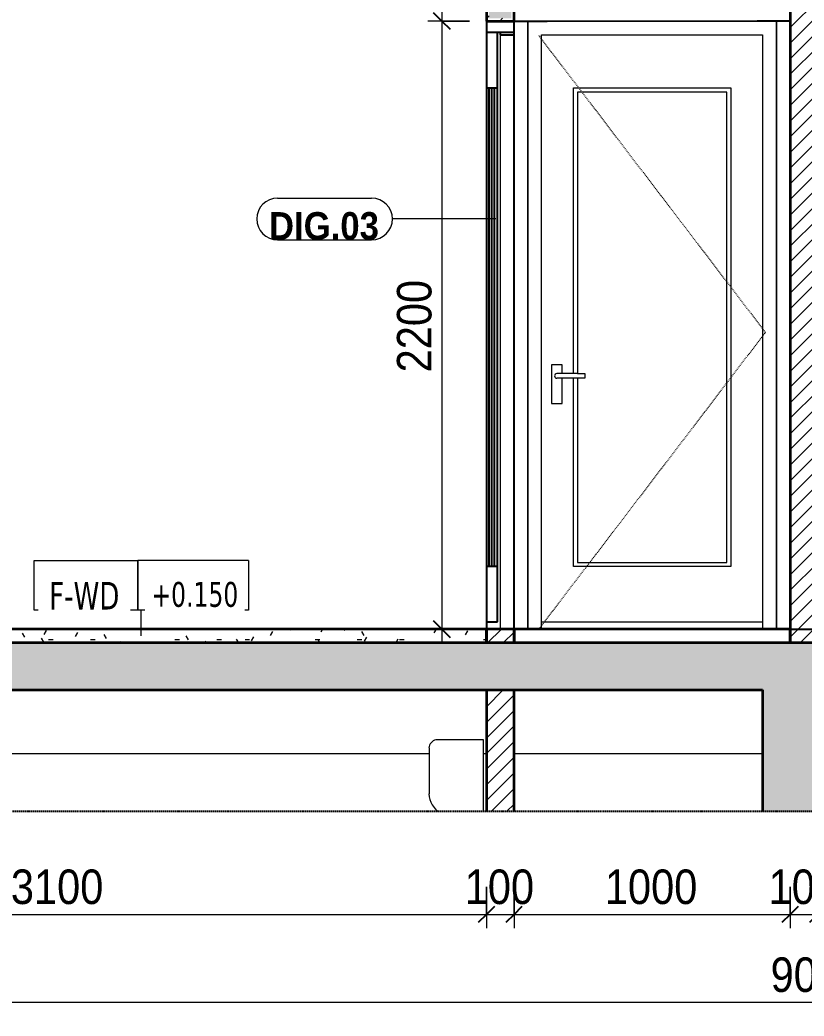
# Model space of a CAD drawing. Header units: millimetres. Extents: x 31499 to 223976, y 3719 to 80291.
# Drawn here: x 61313 to 64151, y 4200 to 7804 of the extents above; entities that cross this region are included whole.
import ezdxf

# ---------------------------------------------------------------- set-up
doc = ezdxf.new("R2010")
doc.units = ezdxf.units.MM
for name, pattern in [('Centre', [31.75, 6.35, -4.7625, 15.875, -4.7625]), ('Dash', [6, 3, -3]), ('Hidden', [7.14375, 4.7625, -2.38125]), ('IMPORT-CENTER _2_', [40.64, 25.4, -5.08, 5.08, -5.08])]:
    doc.linetypes.add(name, pattern=pattern)
for name, color, linetype, lineweight in [('0-5', 170, 'Continuous', 5), ('A-ANNO-DIMS', 211, 'Continuous', 9), ('A-ANNO-DIMS-50', 211, 'Continuous', 9), ('A-DETL-GENF', 92, 'Continuous', 18), ('A-DETL-GENF-4', 92, 'Hidden', 25), ('A-DETL-GENF-5', 9, 'Continuous', 18), ('A-DETL-GENF-HDLN-1', 7, 'Dash', 18), ('A-DETL-MEDM', 33, 'Continuous', 35), ('A-DOOR', 31, 'Continuous', 18), ('A-DOOR-1', 7, 'Continuous', 18), ('A-DOOR-3', 90, 'Continuous', 25), ('A-DOOR-IDEN', 31, 'Continuous', 9), ('A-FLOR-FNSH-1', 250, 'Continuous', 35), ('A-FLOR-IDEN', 11, 'Continuous', 9), ('A-FLOR-LEVL-2', 51, 'Centre', 9), ('A-FLOR-PATT-4', 67, 'Continuous', 18), ('A-WALL-5', 250, 'Continuous', 35), ('A-WALL-6', 7, 'Continuous', 18), ('A-WALL-PATT-1', 9, 'Continuous', 18), ('G-IMPT', 8, 'Continuous', 18), ('G-IMPT-3', 8, 'IMPORT-CENTER _2_', 18), ('M-EQPM', 50, 'Continuous', 18), ('M-EQPM-1', 50, 'Continuous', 25), ('M-EQPM-2', 7, 'Continuous', 18), ('S-BEAM-2', 7, 'Continuous', 18)]:
    doc.layers.add(name, color=color, linetype=linetype, lineweight=lineweight)
doc.styles.add('Arial_B', font='arialbd.ttf', dxfattribs={"width": 0.9, "height": 100})
doc.styles.add('Tahoma', font='tahoma.ttf', dxfattribs={"width": 0.8, "height": 100})
doc.styles.add('Tahoma_1', font='tahoma.ttf', dxfattribs={"width": 0.8, "height": 90})
doc.styles.add('UTM Avo', font='', dxfattribs={"width": 0.9, "height": 125})
doc.styles.get('UTM Avo').set_extended_font_data('UTM Avo')
doc.dimstyles.new('1_Dim_chi_tiet_2_5', dxfattribs={"dimscale": 304.8, "dimtxt": 124.912619, "dimasz": 0.19685, "dimexe": 0.164042, "dimexo": 0.0625, "dimgap": 0.016404, "dimtad": 1, "dimdec": 0, "dimrnd": 5, "dimzin": 0, "dimdsep": 46, "dimtxsty": 'UTM Avo', "dimblk1": 'OBLIQUE', "dimblk2": 'OBLIQUE', "dimsah": 1, "dimcen": 0.09, "dimdle": 0.164042, "dimazin": 0, "dimtfac": 1, "dimtdec": 4, "dimtix": 1, "dimtmove": 0, "dimatfit": 3, "dimfxl": 0.328084, "dimfxlon": 1, "dimtvp": 1, "dimtolj": 1, "dimtzin": 0, "dimarcsym": 2})
pattern_1 = [(45, (37692.334, 15875), (-28.28427, 28.28427), [])]

# ---------------------------------------------------------------- blocks, each defined once
blk = doc.blocks.new('NCV_TKTC_KET CAU_rvt-3-TKCS_CĂN HỘ LOẠI 2A - MẶT CẮT 2')
at = {"layer": 'S-BEAM-2'}
for p, q in [((33952.6, 5150), (36744.9, 5150)), ((36942.2, 5150), (36952.6, 5150)), ((37052.6, 5150), (37952.6, 5150))]:
    blk.add_line(p, q, dxfattribs=at)
blk = doc.blocks.new('DOOR_CW_01 CANH MO-PANEL KINH - DIG_02-800x2200-CỬA NHÔM KÍNH-400864-TKCS_CĂN HỘ LOẠI 2A - MẶT CẮT 2')
at = {"layer": 'A-DOOR-3'}
blk.add_line((38052.564287, 7800), (37932.564287, 7800), dxfattribs=at)
blk = doc.blocks.new('DOOR_CW_01 CANH MO-PANEL KINH - DIW_01-900x2200-CỬA GỖ VÂN LAMINATE-553393-TKCS_CĂN HỘ LOẠI 2A - MẶT CẮT 2')
at = {"layer": 'A-DOOR-1'}
for p, q in [((36952.564287, 7760), (36952.564287, 5600)), ((37002.564287, 7750), (37002.564287, 5600)), ((37052.564287, 7750), (37052.564287, 5600))]:
    blk.add_line(p, q, dxfattribs=at)
at = {"layer": 'A-DOOR-3'}
for p, q in [((36952.564287, 7800), (36952.564287, 5600)), ((36952.564287, 7800), (37172.564287, 7800)), ((36952.564287, 7800), (36952.564287, 5600)), ((37052.564287, 7800), (36952.564287, 7800)), ((36952.564287, 7800), (36952.564287, 7760)), ((37052.564287, 5600), (37052.564287, 7800)), ((37052.564287, 5600), (37052.564287, 7800)), ((37052.564287, 7750), (37052.564287, 7800)), ((36952.564287, 7760), (37052.564287, 7760)), ((36952.564287, 7760), (36992.564287, 7760)), ((36952.564287, 7760), (37002.564287, 7760)), ((36992.564287, 5626), (36992.564287, 7760)), ((37002.564287, 7760), (37002.564287, 7750)), ((37002.564287, 7750), (37052.564287, 7750)), ((36952.564287, 7558), (36992.564287, 7558)), ((36962.564287, 5826), (36962.564287, 7558)), ((36972.564287, 5826), (36972.564287, 7558)), ((36982.564287, 5826), (36982.564287, 7558)), ((36992.564287, 5826), (36952.564287, 5826)), ((36952.564287, 5626), (36992.564287, 5626))]:
    blk.add_line(p, q, dxfattribs=at)
blk = doc.blocks.new('DOOR_CW_01 CANH MO-PANEL KINH - DIG_01-900x2200-CỬA NHÔM KÍNH-901215-TKCS_CĂN HỘ LOẠI 2A - MẶT CẮT 2')
at = {"layer": 'A-DETL-GENF-HDLN-1'}
for p, q in [((37962.6, 6673.5), (37142.6, 7747)), ((37142.6, 5600), (37962.6, 6673.5))]:
    blk.add_line(p, q, dxfattribs=at)
at = {"layer": 'A-DOOR-1'}
for p, q in [((38002.6, 7800), (37102.6, 7800)), ((37102.6, 7800), (37102.6, 5600)), ((38002.6, 5600), (38002.6, 7800)), ((37152.6, 5600), (37152.6, 7750)), ((37152.6, 7750), (37952.6, 7750)), ((37952.6, 7750), (37952.6, 5600)), ((37267.6, 6524.5), (37267.6, 7558)), ((37267.6, 7558), (37837.6, 7558)), ((37822.6, 7543), (37282.6, 7543)), ((37282.6, 7543), (37282.6, 6524.5)), ((37822.6, 5841), (37822.6, 7543)), ((37837.6, 7558), (37837.6, 5826)), ((37227.3, 6556), (37187.8, 6556)), ((37187.8, 6556), (37187.8, 6416)), ((37282.6, 6524.5), (37207.6, 6524.5)), ((37227.3, 6524.5), (37227.3, 6556)), ((37282.6, 6524.5), (37308.4, 6524.5)), ((37308.4, 6524.5), (37308.4, 6507.5)), ((37282.6, 6507.5), (37207.6, 6507.5)), ((37227.3, 6416), (37227.3, 6507.5)), ((37267.6, 5826), (37267.6, 6507.5)), ((37282.6, 6507.5), (37282.6, 5841)), ((37308.4, 6507.5), (37282.6, 6507.5)), ((37187.8, 6416), (37227.3, 6416)), ((37282.6, 5841), (37822.6, 5841)), ((37837.6, 5826), (37267.6, 5826)), ((37152.6, 5626), (37952.6, 5626))]:
    blk.add_line(p, q, dxfattribs=at)
for start, end in [(90, 180), (180, 270)]:
    blk.add_arc((37207.6, 6516), 8.5, start, end, dxfattribs=at)
blk = doc.blocks.new('NCV_TKTC_TANG 2_rvt-3-TKCS_CĂN HỘ LOẠI 2A - MẶT CẮT 2')
at = {"layer": 'A-FLOR-PATT-4'}
h = blk.add_hatch(dxfattribs=at)
h.set_pattern_fill('FP_6', color=256, style=0, pattern_type=2)
h.set_pattern_definition([(0, (37692.334, 15875), (203.2, 50.8), [16.764, -135.636, 16.764, -135.636, -812.8]), (0, (37692.334, 15875), (203.2, 50.8), [-304.8, 16.764, -288.036, 16.764, -135.636, -355.6]), (0, (37692.334, 15875), (203.2, 50.8), [-762, 16.764, -84.836, 16.764, -237.236]), (120, (37768.534, 15900.4), (-145.5941, 150.57636), [16.764, -135.636, 16.764, -135.636, -812.8]), (120, (37768.534, 15900.4), (-145.5941, 150.57636), [-304.8, 16.764, -288.036, 16.764, -135.636, -355.6]), (120, (37768.534, 15900.4), (-145.5941, 150.57636), [-762, 16.764, -84.836, 16.764, -237.236]), (240, (37793.934, 16002), (-57.6059, -201.37636), [16.764, -135.636, 16.764, -135.636, -812.8]), (240, (37793.934, 16002), (-57.6059, -201.37636), [-304.8, 16.764, -288.036, 16.764, -135.636, -355.6]), (240, (37793.934, 16002), (-57.6059, -201.37636), [-762, 16.764, -84.836, 16.764, -237.236])])
h.paths.add_polyline_path([(34071.2, 5550), (36952.6, 5550), (36952.6, 5600), (33852.6, 5600), (33852.6, 5550), (33952.6, 5550)])
at = {"layer": 'A-WALL-PATT-1'}
h = blk.add_hatch(dxfattribs=at)
h.set_pattern_fill('FP_8', color=256, style=0, pattern_type=2)
h.set_pattern_definition(pattern_1)
h.paths.add_polyline_path([(37002.6, 5550), (37052.6, 5550), (37052.6, 5600), (36952.6, 5600), (36952.6, 5550)])
h.paths.add_polyline_path([(37014.5, 7800), (37052.6, 7800), (37052.6, 8780), (36952.6, 8780), (36952.6, 7800), (36962.6, 7800)])
h.paths.add_polyline_path([(37014.5, 7810), (36962.6, 7810), (36962.6, 7920), (37042.6, 7920), (37042.6, 7810)])
h = blk.add_hatch(dxfattribs=at)
h.set_pattern_fill('FP_8', color=256, style=0, pattern_type=2)
h.set_pattern_definition(pattern_1)
h.paths.add_polyline_path([(38052.6, 5550), (38152.6, 5550), (38152.6, 8350), (38052.6, 8350), (38052.6, 6096.2)])
at = {"layer": 'A-FLOR-FNSH-1'}
for p, q in [((36952.6, 5600), (33852.6, 5600)), ((36952.6, 5550), (36952.6, 5600)), ((38052.6, 5600), (37052.6, 5600)), ((37052.6, 5600), (37052.6, 5550)), ((38052.6, 5550), (38052.6, 5600))]:
    blk.add_line(p, q, dxfattribs=at)
at = {"layer": 'A-WALL-5'}
for p, q in [((36952.6, 8780), (36952.6, 7800)), ((37052.6, 7800), (37052.6, 8780)), ((38052.6, 8350), (38052.6, 5550)), ((36952.6, 7800), (37052.6, 7800)), ((36952.6, 5600), (36952.6, 5550)), ((37052.6, 5600), (36952.6, 5600)), ((37052.6, 5550), (37052.6, 5600))]:
    blk.add_line(p, q, dxfattribs=at)
at = {"layer": 'A-WALL-6'}
for p, q in [((37102.6, 5700), (37102.6, 7800)), ((37102.6, 7800), (38002.6, 7800)), ((38002.6, 7800), (38002.6, 5700)), ((37102.6, 5600), (37102.6, 5700)), ((38002.6, 5700), (38002.6, 5600))]:
    blk.add_line(p, q, dxfattribs=at)
at = {"layer": 'A-DOOR'}
for name in ['DOOR_CW_01 CANH MO-PANEL KINH - DIW_01-900x2200-CỬA GỖ VÂN LAMINATE-553393-TKCS_CĂN HỘ LOẠI 2A - MẶT CẮT 2', 'DOOR_CW_01 CANH MO-PANEL KINH - DIG_01-900x2200-CỬA NHÔM KÍNH-901215-TKCS_CĂN HỘ LOẠI 2A - MẶT CẮT 2', 'DOOR_CW_01 CANH MO-PANEL KINH - DIG_02-800x2200-CỬA NHÔM KÍNH-400864-TKCS_CĂN HỘ LOẠI 2A - MẶT CẮT 2']:
    blk.add_blockref(name, (0, 0), dxfattribs=at)
blk = doc.blocks.new('Air_Conditioner_on_wall_20381 - Air_Conditioner_on_wall_20381-V41-TKCS_CĂN HỘ LOẠI 2A - MẶT CẮT 2')
at = {"layer": 'M-EQPM-2'}
for p, q in [((36942.2, 5200), (36770, 5200)), ((36942.2, 4940), (36942.2, 5200)), ((36744.9, 5170), (36744.9, 5004.1)), ((36756.8, 4964.8), (36774.2, 4940))]:
    blk.add_line(p, q, dxfattribs=at)
for centre, radius, start, end in [((36777.9, 5167.8), 33.1, 103.7944, 176.2056), ((36824.1, 5006.8), 79.3, 181.9739, 211.9739)]:
    blk.add_arc(centre, radius, start, end, dxfattribs=at)
blk = doc.blocks.new('NCV_TKTC_TANG 1_rvt-3-TKCS_CĂN HỘ LOẠI 2A - MẶT CẮT 2')
at = {"layer": 'A-WALL-PATT-1'}
h = blk.add_hatch(dxfattribs=at)
h.set_pattern_fill('FP_8', color=256, style=0, pattern_type=2)
h.set_pattern_definition(pattern_1)
h.paths.add_polyline_path([(37052.6, 4940), (37052.6, 5380), (36952.6, 5380), (36952.6, 4940), (37014.5, 4940)])
at = {"layer": 'A-WALL-5'}
for p, q in [((36952.6, 5380), (36952.6, 4940)), ((37052.6, 4940), (37052.6, 5380))]:
    blk.add_line(p, q, dxfattribs=at)
at = {"layer": 'M-EQPM'}
blk.add_blockref('Air_Conditioner_on_wall_20381 - Air_Conditioner_on_wall_20381-V41-TKCS_CĂN HỘ LOẠI 2A - MẶT CẮT 2', (0, 0), dxfattribs=at)
blk = doc.blocks.new('TKTC_XREF_251221_MB TANG 2-7 - TKTC_XREF_260130_MB TANG 2-5_dwg_$cc-V46-TKCS_CĂN HỘ LOẠI 2A - MẶT CẮT 2')
at = {"layer": 'G-IMPT-3'}
for p, q in [((37554.2, 5600), (37433.1, 5600)), ((37494.1, 5600), (37493.3, 5600))]:
    blk.add_line(p, q, dxfattribs=at)
at = {"layer": 'M-EQPM'}
for p, q in [((37538.7, 5600), (37448.7, 5600)), ((37448.7, 5600), (37493.7, 5600)), ((37493.4, 5600), (37493.4, 5600)), ((37493.7, 5600), (37538.7, 5600))]:
    blk.add_line(p, q, dxfattribs=at)
blk = doc.blocks.new('TKTC_XREF_251221_MB TANG 2-7 - TKTC_XREF_260130_MB TANG 2-5_dwg_CUM U_DN100-V47-TKCS_CĂN HỘ LOẠI 2A - MẶT CẮT 2')
at = {"layer": 'G-IMPT'}
for p, q in [((37439.6, 5600), (37438.1, 5600)), ((37438.1, 5600), (37450.2, 5600)), ((37439.6, 5600), (37441.9, 5600)), ((37448.7, 5600), (37439.6, 5600)), ((37440.7, 5600), (37447.5, 5600)), ((37549.9, 5600), (37441, 5600)), ((37441.9, 5600), (37446.4, 5600)), ((37442.1, 5600), (37442.9, 5600)), ((37442.1, 5600), (37446.2, 5600)), ((37442.9, 5600), (37445.4, 5600)), ((37442.9, 5600), (37445.4, 5600)), ((37442.9, 5600), (37445.4, 5600)), ((37445.4, 5600), (37446.2, 5600)), ((37446.4, 5600), (37448.7, 5600)), ((37543.6, 5600), (37447.3, 5600)), ((37447.3, 5600), (37450.5, 5600)), ((37450.2, 5600), (37448.7, 5600)), ((37540.5, 5600), (37450.5, 5600)), ((37543.6, 5600), (37540.5, 5600)), ((37542.2, 5600), (37540.7, 5600)), ((37540.7, 5600), (37552.8, 5600)), ((37542.2, 5600), (37544.5, 5600)), ((37551.3, 5600), (37542.2, 5600)), ((37543.4, 5600), (37550.2, 5600)), ((37544.5, 5600), (37549, 5600)), ((37544.7, 5600), (37545.5, 5600)), ((37544.7, 5600), (37548.8, 5600)), ((37545.5, 5600), (37548, 5600)), ((37545.5, 5600), (37548, 5600)), ((37545.5, 5600), (37548, 5600)), ((37548, 5600), (37548.8, 5600)), ((37549, 5600), (37551.3, 5600)), ((37552.8, 5600), (37551.3, 5600))]:
    blk.add_line(p, q, dxfattribs=at)
blk = doc.blocks.new('TKTC_XREF_251221_MB TANG 2-7 - TKTC_XREF_260130_MB TANG 2-5_dwg_THU NUOC - THU NUOC-444531-TKCS_MB TẦNG 1-4746810-TKCS_CĂN HỘ LOẠI 2A - MẶT CẮT 2')
at = {"layer": 'G-IMPT'}
for p, q in [((36628.7, 5600), (36478.7, 5600)), ((36478.7, 5600), (36628.7, 5600)), ((36603.7, 5600), (36503.7, 5600)), ((36503.7, 5600), (36603.7, 5600)), ((36598.7, 5600), (36508.7, 5600)), ((36508.7, 5600), (36598.7, 5600)), ((36508.7, 5600), (36598.7, 5600)), ((36598.7, 5600), (36508.7, 5600)), ((36521.6, 5600), (36521.6, 5600)), ((36521.6, 5600), (36521.6, 5600)), ((36521.6, 5600), (36521.6, 5600)), ((36521.6, 5600), (36545.7, 5600)), ((36545.7, 5600), (36521.6, 5600)), ((36585.8, 5600), (36521.6, 5600)), ((36521.6, 5600), (36585.8, 5600)), ((36585.8, 5600), (36521.6, 5600)), ((36521.6, 5600), (36585.8, 5600)), ((36533.9, 5600), (36533.9, 5600)), ((36533.9, 5600), (36533.9, 5600)), ((36573.4, 5600), (36533.9, 5600)), ((36533.9, 5600), (36573.4, 5600)), ((36573.4, 5600), (36533.9, 5600)), ((36533.9, 5600), (36573.4, 5600)), ((36543.9, 5600), (36543.9, 5600)), ((36543.9, 5600), (36543.9, 5600)), ((36563.5, 5600), (36543.9, 5600)), ((36543.9, 5600), (36563.5, 5600)), ((36563.5, 5600), (36543.9, 5600)), ((36543.9, 5600), (36563.5, 5600)), ((36585.8, 5600), (36561.7, 5600)), ((36561.7, 5600), (36585.8, 5600)), ((36563.5, 5600), (36563.5, 5600)), ((36563.5, 5600), (36563.5, 5600)), ((36573.4, 5600), (36573.4, 5600)), ((36573.4, 5600), (36573.4, 5600)), ((36585.8, 5600), (36585.8, 5600)), ((36585.8, 5600), (36585.8, 5600)), ((36585.8, 5600), (36585.8, 5600))]:
    blk.add_line(p, q, dxfattribs=at)
blk = doc.blocks.new('TKTC_XREF_251221_MB TANG 2-7 - TKTC_XREF_260130_MB TANG 2-5_dwg_$cc-V48-TKCS_CĂN HỘ LOẠI 2A - MẶT CẮT 2')
at = {"layer": 'G-IMPT-3'}
for p, q in [((37554.2, 5600), (37433.1, 5600)), ((37494.1, 5600), (37493.3, 5600))]:
    blk.add_line(p, q, dxfattribs=at)
at = {"layer": 'M-EQPM'}
for p, q in [((37538.7, 5600), (37448.7, 5600)), ((37448.7, 5600), (37493.7, 5600)), ((37493.4, 5600), (37493.4, 5600)), ((37493.7, 5600), (37538.7, 5600))]:
    blk.add_line(p, q, dxfattribs=at)
blk = doc.blocks.new('TKTC_XREF_251221_MB TANG 2-7 - TKTC_XREF_260130_MB TANG 2-5_dwg_CUM U_DN100-V49-TKCS_CĂN HỘ LOẠI 2A - MẶT CẮT 2')
at = {"layer": 'G-IMPT'}
for p, q in [((37439.6, 5600), (37438.1, 5600)), ((37438.1, 5600), (37450.2, 5600)), ((37439.6, 5600), (37441.9, 5600)), ((37448.7, 5600), (37439.6, 5600)), ((37440.7, 5600), (37447.5, 5600)), ((37549.9, 5600), (37441, 5600)), ((37441.9, 5600), (37446.4, 5600)), ((37442.1, 5600), (37442.9, 5600)), ((37442.1, 5600), (37446.2, 5600)), ((37442.9, 5600), (37445.4, 5600)), ((37442.9, 5600), (37445.4, 5600)), ((37442.9, 5600), (37445.4, 5600)), ((37445.4, 5600), (37446.2, 5600)), ((37446.4, 5600), (37448.7, 5600)), ((37543.6, 5600), (37447.3, 5600)), ((37447.3, 5600), (37450.5, 5600)), ((37450.2, 5600), (37448.7, 5600)), ((37540.5, 5600), (37450.5, 5600)), ((37543.6, 5600), (37540.5, 5600)), ((37542.2, 5600), (37540.7, 5600)), ((37540.7, 5600), (37552.8, 5600)), ((37542.2, 5600), (37544.5, 5600)), ((37551.3, 5600), (37542.2, 5600)), ((37543.4, 5600), (37550.2, 5600)), ((37544.5, 5600), (37549, 5600)), ((37544.7, 5600), (37545.5, 5600)), ((37544.7, 5600), (37548.8, 5600)), ((37545.5, 5600), (37548, 5600)), ((37545.5, 5600), (37548, 5600)), ((37545.5, 5600), (37548, 5600)), ((37548, 5600), (37548.8, 5600)), ((37549, 5600), (37551.3, 5600)), ((37552.8, 5600), (37551.3, 5600))]:
    blk.add_line(p, q, dxfattribs=at)
blk = doc.blocks.new('TKTC_XREF_251221_MB TANG 2-7 - TKTC_XREF_260130_MB TANG 2-5_dwg_THU NUOC - THU NUOC-444531-TKCS_MB TẦNG 1-4746804-TKCS_CĂN HỘ LOẠI 2A - MẶT CẮT 2')
at = {"layer": 'G-IMPT'}
for p, q in [((34278.6, 5600), (34128.6, 5600)), ((34128.6, 5600), (34278.6, 5600)), ((34253.6, 5600), (34153.6, 5600)), ((34153.6, 5600), (34253.6, 5600)), ((34248.6, 5600), (34158.6, 5600)), ((34158.6, 5600), (34248.6, 5600)), ((34158.6, 5600), (34248.6, 5600)), ((34248.6, 5600), (34158.6, 5600)), ((34171.5, 5600), (34171.5, 5600)), ((34171.5, 5600), (34171.5, 5600)), ((34171.5, 5600), (34171.5, 5600)), ((34171.5, 5600), (34195.6, 5600)), ((34195.6, 5600), (34171.5, 5600)), ((34235.7, 5600), (34171.5, 5600)), ((34171.5, 5600), (34235.7, 5600)), ((34235.7, 5600), (34171.5, 5600)), ((34171.5, 5600), (34235.7, 5600)), ((34183.8, 5600), (34183.8, 5600)), ((34183.8, 5600), (34183.8, 5600)), ((34223.3, 5600), (34183.8, 5600)), ((34183.8, 5600), (34223.3, 5600)), ((34223.3, 5600), (34183.8, 5600)), ((34183.8, 5600), (34223.3, 5600)), ((34193.8, 5600), (34193.8, 5600)), ((34193.8, 5600), (34193.8, 5600)), ((34213.4, 5600), (34193.8, 5600)), ((34193.8, 5600), (34213.4, 5600)), ((34213.4, 5600), (34193.8, 5600)), ((34193.8, 5600), (34213.4, 5600)), ((34235.7, 5600), (34211.6, 5600)), ((34211.6, 5600), (34235.7, 5600)), ((34213.4, 5600), (34213.4, 5600)), ((34213.4, 5600), (34213.4, 5600)), ((34223.3, 5600), (34223.3, 5600)), ((34223.3, 5600), (34223.3, 5600)), ((34235.7, 5600), (34235.7, 5600)), ((34235.7, 5600), (34235.7, 5600)), ((34235.7, 5600), (34235.7, 5600))]:
    blk.add_line(p, q, dxfattribs=at)
blk = doc.blocks.new('TKTC_XREF_251221_MB TANG 2-7 - TKTC_XREF_260130_MB TANG 2-5_dwg_CUM U_DN100-V50-TKCS_CĂN HỘ LOẠI 2A - MẶT CẮT 2')
at = {"layer": 'G-IMPT'}
for p, q in [((37834.5, 5600), (37836.8, 5600)), ((37835.6, 5600), (37842.5, 5600)), ((37835.9, 5600), (37836.3, 5600)), ((37945.2, 5600), (37836.3, 5600)), ((37836.8, 5600), (37841.3, 5600)), ((37836.8, 5600), (37836.8, 5600)), ((37837, 5600), (37837.8, 5600)), ((37837.8, 5600), (37840.3, 5600)), ((37837.8, 5600), (37840.3, 5600)), ((37837.8, 5600), (37840.3, 5600)), ((37840.3, 5600), (37841.1, 5600)), ((37841.3, 5600), (37843.6, 5600)), ((37841.4, 5600), (37841.3, 5600)), ((37938.9, 5600), (37842.6, 5600)), ((37935.7, 5600), (37845.7, 5600)), ((37937.1, 5600), (37939.4, 5600)), ((37938.3, 5600), (37945.1, 5600)), ((37939.4, 5600), (37944, 5600)), ((37939.4, 5600), (37939.4, 5600)), ((37939.6, 5600), (37940.4, 5600)), ((37940.4, 5600), (37942.9, 5600)), ((37940.4, 5600), (37942.9, 5600)), ((37940.4, 5600), (37942.9, 5600)), ((37942.9, 5600), (37943.7, 5600)), ((37944, 5600), (37946.2, 5600)), ((37944, 5600), (37944, 5600)), ((37944.9, 5600), (37945.2, 5600))]:
    blk.add_line(p, q, dxfattribs=at)
at = {"layer": 'G-IMPT', "flags": 128}
for points in [[(37834.5, 5600), (37833, 5600), (37833, 5600), (37845.2, 5600), (37845.2, 5600), (37843.6, 5600)], [(37843.6, 5600), (37843.6, 5600), (37834.5, 5600), (37834.5, 5600)], [(37837, 5600), (37837, 5600), (37841.1, 5600), (37841.1, 5600)], [(37842.3, 5600), (37842.6, 5600), (37845.7, 5600)], [(37938.6, 5600), (37938.9, 5600), (37935.7, 5600)], [(37937.2, 5600), (37935.7, 5600), (37935.7, 5600), (37947.8, 5600), (37947.8, 5600), (37946.3, 5600)], [(37946.2, 5600), (37946.3, 5600), (37937.2, 5600), (37937.1, 5600)], [(37939.7, 5600), (37939.6, 5600), (37943.7, 5600), (37943.7, 5600)]]:
    blk.add_lwpolyline(points, dxfattribs=at)
blk = doc.blocks.new('TKTC_XREF_251221_MB TANG 2-7 - TKTC_XREF_251221_MB TANG 2-7-2039446-TKCS_CĂN HỘ LOẠI 2A - MẶT CẮT 2')
at = {"layer": 'M-EQPM'}
for p, q in [((37553.6, 5600), (37434, 5600)), ((37434, 5600), (37553.6, 5600)), ((37435, 5600), (37554.6, 5600)), ((37554.6, 5600), (37435, 5600)), ((37435, 5600), (37554.6, 5600)), ((37436.1, 5600), (37555.7, 5600)), ((37436.1, 5600), (37555.7, 5600)), ((37552.6, 5600), (37436.8, 5600)), ((37436.8, 5600), (37552.6, 5600)), ((37552.6, 5600), (37436.8, 5600)), ((37436.8, 5600), (37552.6, 5600)), ((37554.6, 5600), (37436.8, 5600)), ((37553.6, 5600), (37437.8, 5600)), ((37437.8, 5600), (37553.6, 5600)), ((37553.6, 5600), (37437.8, 5600)), ((37437.8, 5600), (37553.6, 5600)), ((37555.7, 5600), (37437.8, 5600)), ((37553.7, 5600), (37437.9, 5600)), ((37437.9, 5600), (37553.7, 5600)), ((37555.7, 5600), (37437.9, 5600)), ((37952.6, 5600), (37832.9, 5600)), ((37832.9, 5600), (37833.2, 5600)), ((37953.3, 5600), (37832.9, 5600)), ((37832.9, 5600), (37953.3, 5600)), ((37833.2, 5600), (37953, 5600)), ((37953, 5600), (37952.6, 5600))]:
    blk.add_line(p, q, dxfattribs=at)
at = {"layer": 'M-EQPM-1'}
blk.add_line((33652.6, 5600), (42967, 5600), dxfattribs=at)
for name, p in [('TKTC_XREF_251221_MB TANG 2-7 - TKTC_XREF_260130_MB TANG 2-5_dwg_THU NUOC - THU NUOC-444531-TKCS_MB TẦNG 1-4746804-TKCS_CĂN HỘ LOẠI 2A - MẶT CẮT 2', (2349.1, 0)), ('TKTC_XREF_251221_MB TANG 2-7 - TKTC_XREF_260130_MB TANG 2-5_dwg_THU NUOC - THU NUOC-444531-TKCS_MB TẦNG 1-4746810-TKCS_CĂN HỘ LOẠI 2A - MẶT CẮT 2', (0, 0)), ('TKTC_XREF_251221_MB TANG 2-7 - TKTC_XREF_260130_MB TANG 2-5_dwg_THU NUOC - THU NUOC-444531-TKCS_MB TẦNG 1-4746810-TKCS_CĂN HỘ LOẠI 2A - MẶT CẮT 2', (0, 0)), ('TKTC_XREF_251221_MB TANG 2-7 - TKTC_XREF_260130_MB TANG 2-5_dwg_THU NUOC - THU NUOC-444531-TKCS_MB TẦNG 1-4746810-TKCS_CĂN HỘ LOẠI 2A - MẶT CẮT 2', (0, 0)), ('TKTC_XREF_251221_MB TANG 2-7 - TKTC_XREF_260130_MB TANG 2-5_dwg_THU NUOC - THU NUOC-444531-TKCS_MB TẦNG 1-4746810-TKCS_CĂN HỘ LOẠI 2A - MẶT CẮT 2', (0, 0)), ('TKTC_XREF_251221_MB TANG 2-7 - TKTC_XREF_260130_MB TANG 2-5_dwg_THU NUOC - THU NUOC-444531-TKCS_MB TẦNG 1-4746804-TKCS_CĂN HỘ LOẠI 2A - MẶT CẮT 2', (2350.1, 0)), ('TKTC_XREF_251221_MB TANG 2-7 - TKTC_XREF_260130_MB TANG 2-5_dwg_$cc-V46-TKCS_CĂN HỘ LOẠI 2A - MẶT CẮT 2', (-2.1, 0)), ('TKTC_XREF_251221_MB TANG 2-7 - TKTC_XREF_260130_MB TANG 2-5_dwg_$cc-V46-TKCS_CĂN HỘ LOẠI 2A - MẶT CẮT 2', (-1.1, 0)), ('TKTC_XREF_251221_MB TANG 2-7 - TKTC_XREF_260130_MB TANG 2-5_dwg_$cc-V46-TKCS_CĂN HỘ LOẠI 2A - MẶT CẮT 2', (-1.1, 0)), ('TKTC_XREF_251221_MB TANG 2-7 - TKTC_XREF_260130_MB TANG 2-5_dwg_$cc-V46-TKCS_CĂN HỘ LOẠI 2A - MẶT CẮT 2', (0, 0)), ('TKTC_XREF_251221_MB TANG 2-7 - TKTC_XREF_260130_MB TANG 2-5_dwg_$cc-V48-TKCS_CĂN HỘ LOẠI 2A - MẶT CẮT 2', (0, 0)), ('TKTC_XREF_251221_MB TANG 2-7 - TKTC_XREF_260130_MB TANG 2-5_dwg_CUM U_DN100-V47-TKCS_CĂN HỘ LOẠI 2A - MẶT CẮT 2', (-2.1, 0)), ('TKTC_XREF_251221_MB TANG 2-7 - TKTC_XREF_260130_MB TANG 2-5_dwg_CUM U_DN100-V47-TKCS_CĂN HỘ LOẠI 2A - MẶT CẮT 2', (-1.1, 0)), ('TKTC_XREF_251221_MB TANG 2-7 - TKTC_XREF_260130_MB TANG 2-5_dwg_CUM U_DN100-V47-TKCS_CĂN HỘ LOẠI 2A - MẶT CẮT 2', (-1.1, 0)), ('TKTC_XREF_251221_MB TANG 2-7 - TKTC_XREF_260130_MB TANG 2-5_dwg_CUM U_DN100-V47-TKCS_CĂN HỘ LOẠI 2A - MẶT CẮT 2', (0, 0)), ('TKTC_XREF_251221_MB TANG 2-7 - TKTC_XREF_260130_MB TANG 2-5_dwg_CUM U_DN100-V49-TKCS_CĂN HỘ LOẠI 2A - MẶT CẮT 2', (0, 0)), ('TKTC_XREF_251221_MB TANG 2-7 - TKTC_XREF_260130_MB TANG 2-5_dwg_$cc-V48-TKCS_CĂN HỘ LOẠI 2A - MẶT CẮT 2', (397.1, 0)), ('TKTC_XREF_251221_MB TANG 2-7 - TKTC_XREF_260130_MB TANG 2-5_dwg_CUM U_DN100-V50-TKCS_CĂN HỘ LOẠI 2A - MẶT CẮT 2', (0, 0))]:
    blk.add_blockref(name, p)
blk = doc.blocks.new('BORDER VIEW - BORDER VIEW-3699670-TKCS_CĂN HỘ LOẠI 2A - MẶT CẮT 2')
at = {"layer": 'A-DETL-GENF-4'}
blk.add_line((42817, 4940), (33502.6, 4940), dxfattribs=at)
blk = doc.blocks.new('STN_Door Tag - STN_Door Tag-1788670-TKCS_CĂN HỘ LOẠI 2A - MẶT CẮT 2')
at = {"layer": 'A-DOOR-IDEN'}
for p, q in [((36196.9, 7159.3), (36537, 7159.3)), ((36196.9, 7008.3), (36537, 7008.3))]:
    blk.add_line(p, q, dxfattribs=at)
for centre, start, end in [((36196.9, 7083.8), 90, 270), ((36537, 7083.8), 270, 90)]:
    blk.add_arc(centre, 75.5, start, end, dxfattribs=at)
blk = doc.blocks.new('DIMBLOCK76-TKCS_CĂN HỘ LOẠI 2A - MẶT CẮT 2')
at = {"layer": 'A-ANNO-DIMS-50', "lineweight": 25}
for p, q in [((62839.6, 7800), (62809.6, 7830)), ((62839.6, 7800), (62869.6, 7770)), ((62839.6, 5600), (62809.6, 5630)), ((62839.6, 5600), (62869.6, 5570))]:
    blk.add_line(p, q, dxfattribs=at)
at = {"layer": 'A-ANNO-DIMS-50'}
for p, q in [((62839.6, 7850), (62839.6, 5550)), ((62939.6, 7800), (62789.6, 7800)), ((62839.6, 7800), (62939.6, 7800)), ((62939.6, 5600), (62789.6, 5600)), ((62839.6, 5600), (62939.6, 5600))]:
    blk.add_line(p, q, dxfattribs=at)
at = {"layer": 'A-ANNO-DIMS-50', "color": 0, "insert": (62677.2, 6528.8), "char_height": 125, "width": 410.824, "attachment_point": 1, "rotation": 90, "line_spacing_factor": 1.110334, "style": 'UTM Avo'}
blk.add_mtext('2200', dxfattribs=at)
blk = doc.blocks.new('_Oblique')
at = {"color": 0, "linetype": 'ByBlock', "lineweight": -2}
blk.add_line((-0.5, -0.5), (0.5, 0.5), dxfattribs=at)
blk = doc.blocks.new('DIMBLOCK79-TKCS_CĂN HỘ LOẠI 2A - MẶT CẮT 2')
at = {"layer": 'A-ANNO-DIMS-50'}
for p, q in [((59901, 4668.1), (59901, 4518.1)), ((59901, 4568.1), (59901, 4668.1)), ((63001, 4668.1), (63001, 4518.1)), ((63001, 4568.1), (63001, 4668.1)), ((59901, 4568.1), (63001, 4568.1))]:
    blk.add_line(p, q, dxfattribs=at)
at = {"layer": 'A-ANNO-DIMS-50', "lineweight": 25}
for p, q in [((59901, 4568.1), (59931, 4598.1)), ((63001, 4568.1), (63031, 4598.1)), ((59901, 4568.1), (59871, 4538.1)), ((63001, 4568.1), (62971, 4538.1))]:
    blk.add_line(p, q, dxfattribs=at)
at = {"layer": 'A-ANNO-DIMS-50', "color": 0, "insert": (61279.8, 4730.4), "char_height": 125, "width": 410.824, "attachment_point": 1, "line_spacing_factor": 1.110334, "style": 'UTM Avo'}
blk.add_mtext('3100', dxfattribs=at)
blk = doc.blocks.new('DIMBLOCK80-TKCS_CĂN HỘ LOẠI 2A - MẶT CẮT 2')
at = {"layer": 'A-ANNO-DIMS-50'}
for p, q in [((63001, 4668.1), (63001, 4518.1)), ((63001, 4568.1), (63001, 4668.1)), ((63101, 4668.1), (63101, 4518.1)), ((63101, 4568.1), (63101, 4668.1)), ((63001, 4568.1), (63101, 4568.1))]:
    blk.add_line(p, q, dxfattribs=at)
at = {"layer": 'A-ANNO-DIMS-50', "lineweight": 25}
for p, q in [((63001, 4568.1), (63031, 4598.1)), ((63101, 4568.1), (63131, 4598.1)), ((63001, 4568.1), (62971, 4538.1)), ((63101, 4568.1), (63071, 4538.1))]:
    blk.add_line(p, q, dxfattribs=at)
at = {"layer": 'A-ANNO-DIMS-50', "color": 0, "insert": (62922.6, 4730.4), "char_height": 125, "width": 308.118, "attachment_point": 1, "line_spacing_factor": 1.110334, "style": 'UTM Avo'}
blk.add_mtext('100', dxfattribs=at)
blk = doc.blocks.new('DIMBLOCK81-TKCS_CĂN HỘ LOẠI 2A - MẶT CẮT 2')
at = {"layer": 'A-ANNO-DIMS-50'}
for p, q in [((63101, 4668.1), (63101, 4518.1)), ((63101, 4568.1), (63101, 4668.1)), ((64101, 4668.1), (64101, 4518.1)), ((64101, 4568.1), (64101, 4668.1)), ((63101, 4568.1), (64101, 4568.1))]:
    blk.add_line(p, q, dxfattribs=at)
at = {"layer": 'A-ANNO-DIMS-50', "lineweight": 25}
for p, q in [((63101, 4568.1), (63131, 4598.1)), ((64101, 4568.1), (64131, 4598.1)), ((63101, 4568.1), (63071, 4538.1)), ((64101, 4568.1), (64071, 4538.1))]:
    blk.add_line(p, q, dxfattribs=at)
at = {"layer": 'A-ANNO-DIMS-50', "color": 0, "insert": (63429.8, 4730.4), "char_height": 125, "width": 410.824, "attachment_point": 1, "line_spacing_factor": 1.110334, "style": 'UTM Avo'}
blk.add_mtext('1000', dxfattribs=at)
blk = doc.blocks.new('DIMBLOCK82-TKCS_CĂN HỘ LOẠI 2A - MẶT CẮT 2')
at = {"layer": 'A-ANNO-DIMS-50'}
for p, q in [((64101, 4668.1), (64101, 4518.1)), ((64101, 4568.1), (64101, 4668.1)), ((64201, 4668.1), (64201, 4518.1)), ((64201, 4568.1), (64201, 4668.1)), ((64101, 4568.1), (64201, 4568.1))]:
    blk.add_line(p, q, dxfattribs=at)
at = {"layer": 'A-ANNO-DIMS-50', "lineweight": 25}
for p, q in [((64101, 4568.1), (64131, 4598.1)), ((64201, 4568.1), (64231, 4598.1)), ((64101, 4568.1), (64071, 4538.1)), ((64201, 4568.1), (64171, 4538.1))]:
    blk.add_line(p, q, dxfattribs=at)
at = {"layer": 'A-ANNO-DIMS-50', "color": 0, "insert": (64022.6, 4730.4), "char_height": 125, "width": 308.118, "attachment_point": 1, "line_spacing_factor": 1.110334, "style": 'UTM Avo'}
blk.add_mtext('100', dxfattribs=at)
blk = doc.blocks.new('DIMBLOCK88-TKCS_CĂN HỘ LOẠI 2A - MẶT CẮT 2')
at = {"layer": 'A-ANNO-DIMS-50'}
for p, q in [((59701, 4350), (59701, 4200)), ((59701, 4250), (59701, 4350)), ((68701, 4350), (68701, 4200)), ((68701, 4250), (68701, 4350)), ((59651, 4250), (68751, 4250))]:
    blk.add_line(p, q, dxfattribs=at)
at = {"layer": 'A-ANNO-DIMS-50', "lineweight": 25}
for p, q in [((59701, 4250), (59731, 4280)), ((68701, 4250), (68731, 4280)), ((59701, 4250), (59671, 4220)), ((68701, 4250), (68671, 4220))]:
    blk.add_line(p, q, dxfattribs=at)
at = {"layer": 'A-ANNO-DIMS-50', "color": 0, "insert": (64029.8, 4412.4), "char_height": 125, "width": 410.824, "attachment_point": 1, "line_spacing_factor": 1.110334, "style": 'UTM Avo'}
blk.add_mtext('9000', dxfattribs=at)
blk = doc.blocks.new('TAG SAN - TTG - TAG FFL-4075299-TKCS_CĂN HỘ LOẠI 2A - MẶT CẮT 2')
at = {"layer": 'A-FLOR-IDEN'}
for p, q in [((35315.5, 5669.1), (35315.5, 5847.9)), ((35315.5, 5847.9), (35691.5, 5847.9)), ((35691.5, 5847.9), (35691.5, 5669.1)), ((36091.5, 5847.9), (35691.5, 5847.9)), ((35691.5, 5669.1), (35691.5, 5847.9)), ((36091.5, 5847.9), (36091.5, 5669.1)), ((35691.5, 5669.1), (35315.5, 5669.1)), ((36091.5, 5669.1), (35691.5, 5669.1))]:
    blk.add_line(p, q, dxfattribs=at)

msp = doc.modelspace()

# ---------------------------------------------------------------- hatches: boundary and pattern name
at = {"layer": 'A-DETL-GENF-5'}
h = msp.add_hatch(dxfattribs=at)
h.set_pattern_fill('FP_3', color=256, style=0, pattern_type=2)
h.set_pattern_definition([(50, (63740.72, 15875), (364.368, -31.878), [38.1, -419.1]), (355, (63740.72, 15875), (-70.486, 382.113), [30.48, -335.28]), (100.451, (63771.1, 15872.34), (293.885, 350.233), [32.38, -356.18]), (46.184, (63740.72, 15976.6), (542.158, -84.086), [57.15, -628.65]), (96.636, (63785.9, 15969.6), (474.805, 494.855), [48.57, -534.27]), (351.184, (63740.7, 15976.6), (474.81, 494.85), [45.72, -502.92]), (21, (63791.52, 15951.2), (303.2285, -204.5305), [38.1, -419.1]), (326, (63791.52, 15951.2), (123.604, 368.376), [30.48, -335.28]), (71.451, (63816.8, 15934.16), (426.834, 163.843), [32.38, -356.18]), (37.5, (63740.72, 15875), (6.1766, 169.1102), [3.353, -327.863, 3.353, -337.007, -336.55]), (37.5, (63740.72, 15875), (6.1766, 169.1102), [-671.576, 3.353, -333.197]), (7.5, (63740.72, 15875), (133.639, 200.3615), [3.353, -190.703, 3.353, -320.243, -128.27]), (7.5, (63740.72, 15875), (133.639, 200.3615), [-517.652, 3.353, -124.917]), (327.5, (63627.44, 15875), (271.1818, -11.4584), [3.353, -123.647, 3.353, -392.887, -525.78]), (327.5, (63627.44, 15875), (271.1818, -11.4584), [-523.24, 3.353, -522.427]), (317.5, (63576.64, 15875), (296.2585, 50.853), [3.353, -161.747, 3.353, -259.791, -373.38]), (317.5, (63576.64, 15875), (296.2585, 50.853), [-428.244, 3.353, -370.027]), (45, (63740.72, 15875), (-125.7236, 125.7236), []), (45, (63740.72, 16065.5), (-125.7236, 125.7236), [])])
h.paths.add_polyline_path([(68526, 4940), (68701, 4940), (68701, 5150), (69015.4, 5150), (69015.4, 5380), (68701, 5380), (68700.6, 5550), (68501, 5550), (68501, 4940)])
h.paths.add_polyline_path([(64035.1, 4940), (64301, 4940), (64301, 5330), (68101, 5330), (68101, 5550), (67901, 5550), (67901, 5500), (64201, 5500), (64201, 5550), (59701, 5550), (59701, 4950), (60001, 4950), (60001, 5380), (64001, 5380), (64001, 4940)])
h.paths.add_polyline_path([(63062.9, 7810), (63091, 7810), (63091, 7920), (63011, 7920), (63011, 7810)])
h.paths.add_polyline_path([(68701.4, 8150), (68701.4, 8550), (69015.4, 8550), (69015.4, 8780), (68701, 8780), (68701, 8950), (68501, 8950), (68501, 8150), (68701, 8150)])
h.paths.add_polyline_path([(64101, 8350), (64301, 8350), (64301, 8730), (68101, 8730), (68101, 8950), (67901, 8950), (67901, 8900), (64201, 8900), (64201, 8950), (59701, 8950), (59701, 8350), (60001, 8350), (60001, 8785), (64001, 8785), (64001, 8350), (64091, 8350)])

# ---------------------------------------------------------------- linework, layer by layer
at = {"layer": 'A-DETL-MEDM'}
for p, q in [((64201, 5550), (59701, 5550)), ((60001, 5380), (64001, 5380)), ((64001, 5380), (64001, 4940))]:
    msp.add_line(p, q, dxfattribs=at)
at = {"layer": 'A-DOOR-IDEN'}
msp.add_line((63035, 7084.3), (62660.8, 7084.3), dxfattribs=at)
at = {"layer": 'A-FLOR-IDEN'}
msp.add_line((61751.9, 5576), (61751.9, 5669.1), dxfattribs=at)
at = {"layer": 'A-FLOR-LEVL-2'}
msp.add_line((59018.2, 5600), (69624, 5600), dxfattribs=at)

# ---------------------------------------------------------------- block references
at = {"layer": '0-5'}
for name in ['NCV_TKTC_KET CAU_rvt-3-TKCS_CĂN HỘ LOẠI 2A - MẶT CẮT 2', 'NCV_TKTC_TANG 2_rvt-3-TKCS_CĂN HỘ LOẠI 2A - MẶT CẮT 2', 'NCV_TKTC_TANG 1_rvt-3-TKCS_CĂN HỘ LOẠI 2A - MẶT CẮT 2']:
    msp.add_blockref(name, (26048.4, 0), dxfattribs=at)
at = {"layer": 'A-DETL-GENF'}
msp.add_blockref('BORDER VIEW - BORDER VIEW-3699670-TKCS_CĂN HỘ LOẠI 2A - MẶT CẮT 2', (26048.4, 0), dxfattribs=at)
at = {"layer": 'A-DOOR-IDEN'}
msp.add_blockref('STN_Door Tag - STN_Door Tag-1788670-TKCS_CĂN HỘ LOẠI 2A - MẶT CẮT 2', (26048.4, 0), dxfattribs=at)
at = {"layer": 'A-FLOR-IDEN'}
msp.add_blockref('TAG SAN - TTG - TAG FFL-4075299-TKCS_CĂN HỘ LOẠI 2A - MẶT CẮT 2', (26048.4, 0), dxfattribs=at)
at = {"layer": 'M-EQPM'}
msp.add_blockref('TKTC_XREF_251221_MB TANG 2-7 - TKTC_XREF_251221_MB TANG 2-7-2039446-TKCS_CĂN HỘ LOẠI 2A - MẶT CẮT 2', (26048.4, 0), dxfattribs=at)

# ---------------------------------------------------------------- texts
at = {"layer": 'A-DOOR-IDEN', "insert": (62413, 7057.9), "char_height": 100, "width": 407.7, "attachment_point": 5, "line_spacing_factor": 0.936439, "style": 'Arial_B'}
msp.add_mtext('\\pt2.25,4.5,6.75,9,11.25,13.5,15.75,18,20.25,22.5,24.75,27,29.25,31.5,33.75,36,38.25,40.5,42.75,45,47.25,49.5,51.75,54,56.25,58.5,60.75,63,65.25,67.5,69.75,72;DIG.03', dxfattribs=at)

# ---------------------------------------------------------------- dimensions: what is measured, and where the dimension line sits
at = {"layer": 'A-ANNO-DIMS'}
dim = msp.add_linear_dim(base=(62839.6, 5600), p1=(62939.6, 7800), p2=(62939.6, 5600), angle=90, dimstyle='1_Dim_chi_tiet_2_5', override={"dimpost": '<>', "dimfxl": 2200}, dxfattribs=at)
dim.commit()
dim.dimension.update_dxf_attribs({"geometry": 'DIMBLOCK76-TKCS_CĂN HỘ LOẠI 2A - MẶT CẮT 2', "text_midpoint": (62769.9, 6700)})
for base, p1, p2, override, picture, middle in [((63001, 4568.1), (59901, 4668.1), (63001, 4668.1), {"dimpost": '<>', "dimfxl": 3100}, 'DIMBLOCK79-TKCS_CĂN HỘ LOẠI 2A - MẶT CẮT 2', (61451, 4637.7)), ((63101, 4568.1), (63001, 4668.1), (63101, 4668.1), {"dimpost": '<>', "dimfxl": 100}, 'DIMBLOCK80-TKCS_CĂN HỘ LOẠI 2A - MẶT CẮT 2', (63051, 4637.7)), ((64101, 4568.1), (63101, 4668.1), (64101, 4668.1), {"dimpost": '<>', "dimfxl": 1000}, 'DIMBLOCK81-TKCS_CĂN HỘ LOẠI 2A - MẶT CẮT 2', (63601, 4637.7)), ((64201, 4568.1), (64101, 4668.1), (64201, 4668.1), {"dimpost": '<>', "dimfxl": 100}, 'DIMBLOCK82-TKCS_CĂN HỘ LOẠI 2A - MẶT CẮT 2', (64151, 4637.7)), ((68701, 4250), (59701, 4350), (68701, 4350), {"dimpost": '<>', "dimfxl": 9000}, 'DIMBLOCK88-TKCS_CĂN HỘ LOẠI 2A - MẶT CẮT 2', (64201, 4319.7))]:
    dim = msp.add_linear_dim(base=base, p1=p1, p2=p2, dimstyle='1_Dim_chi_tiet_2_5', override=override, dxfattribs=at)
    dim.commit()
    dim.dimension.update_dxf_attribs({"geometry": picture, "text_midpoint": middle})

# ---------------------------------------------------------------- next in the draw order: texts
at = {"layer": 'A-FLOR-IDEN', "attachment_point": 5, "line_spacing_factor": 0.996129, "bg_fill": 3, "box_fill_scale": 1.25, "bg_fill_color": 256, "bg_fill_true_color": 13158600, "bg_fill_transparency": 0}
for s, insert, char_height, width, style in [('\\pt4,8,12,16,20,24,28,32,36,40,44,48,52,56,60,64,68,72,76,80,84,88,92,96,100,104,108,112,116,120,124,128;F-WD', (61545.5, 5720.8), 100, 283.2, 'Tahoma'), ('\\pt3.9996,8.0001,11.9997,16.0002,19.9998,24.0003,27.9999,32.0004,36,39.9996,44.0001,47.9997,52.0002,55.9998,60.0003,63.9999,68.0004,72,75.9996,80.0001,83.9997,88.0002,91.9998,96.0003,99.9999,104.0004,108,111.9996,116.0001,119.9997,124.0002,127.9998;+0.150', (61945.7, 5724.9), 90, 314.8, 'Tahoma_1')]:
    msp.add_mtext(s, dxfattribs=dict(at, insert=insert, char_height=char_height, width=width, style=style))

doc.saveas('drawing.dxf')
